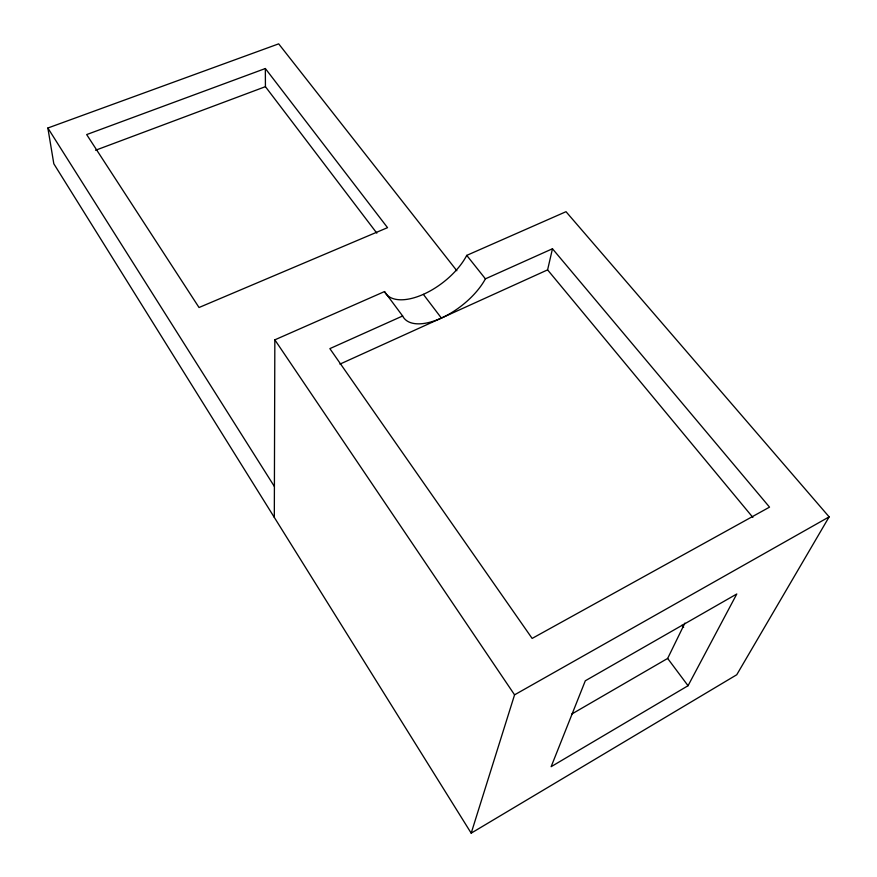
<?xml version="1.0" encoding="UTF-8"?>
<svg xmlns="http://www.w3.org/2000/svg" width="877" height="877" viewBox="0 0 877 877"><rect width="100%" height="100%" fill="white"/><g stroke="black" fill="none" stroke-linecap="round" stroke-linejoin="round"><path stroke-width="1.32" d="M274.315 517.397L274.841 339.837L384.499 291.581A52.127 26.102 -37.7 0 0 423.01 294.497A52.127 26.102 -37.7 0 0 466.739 255.382L566.016 211.697L829.138 516.871L736.746 674.753L471.19 833.15L53.815 163.769L47.862 128.009L278.678 43.85L456.84 270.73M752.872 517.419L547.599 269.875L552.466 248.761L769.535 507.136L532.142 638.423L329.862 348.629L402.631 315.983A52.73 25.499 -37.7 0 0 441.054 318.23A52.73 25.499 -37.7 0 0 485.409 278.842L552.466 248.761M471.19 833.15L514.569 694.836L829.138 516.871M571.749 714.053L667.649 658.43L684.893 623.108M688.05 685.726L736.79 593.981L585.31 680.782L551.14 766.684L688.05 685.726L667.649 658.43M339.925 364.13L547.599 269.875M95.549 150.252L265.424 86.67L265.347 68.527L86.67 134.576L199.035 307.509L387.535 227.658L265.347 68.527M466.739 255.382L485.409 278.842M681.966 625.224L683.632 627.406M265.424 86.67L376.825 233.15M423.35 294.354L441.394 318.077M384.499 291.581L402.631 315.983M274.841 339.837L514.569 694.836M47.862 128.009L274.402 486.494"/></g></svg>
